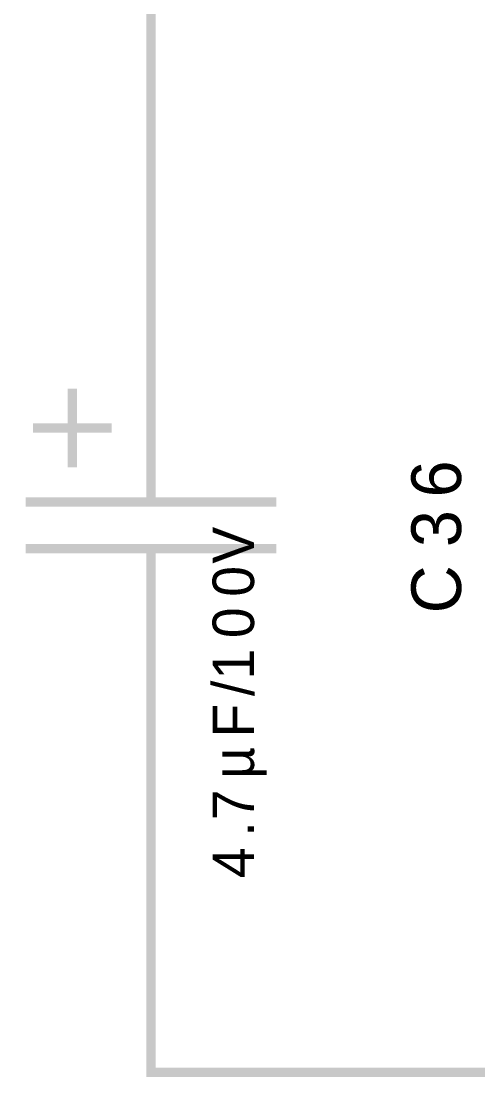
# Model space of a CAD drawing. Header units: millimetres. Extents: x 0 to 420, y 0 to 297.
# Drawn here: x 48.43 to 63.03, y 152.34 to 186.13 of the extents above; entities that cross this region are included whole.
import ezdxf

# ---------------------------------------------------------------- set-up
doc = ezdxf.new("R2010")
doc.units = ezdxf.units.MM
doc.layers.add('Sheet', color=255, linetype='Continuous')

msp = doc.modelspace()

# ---------------------------------------------------------------- linework, layer by layer
at = {"layer": 'Sheet', "const_width": 0.3}
for points in [[(52.583, 189.997), (52.583, 187.496), (52.583, 173.736)], [(50.067, 171.848), (50.067, 174.365)], [(52.583, 170.739), (52.583, 173.736)], [(48.809, 173.106), (51.325, 173.106)], [(48.577, 170.739), (56.588, 170.739)], [(48.577, 169.248), (56.588, 169.248)], [(52.583, 169.248), (52.583, 166.235)], [(52.583, 166.235), (52.583, 152.491), (67.578, 152.491), (82.573, 152.491), (95.069, 152.491), (112.547, 152.491)]]:
    msp.add_lwpolyline(points, dxfattribs=at)

# ---------------------------------------------------------------- texts
at = {"layer": 'Sheet'}
for s, height, p in [('6', 1.59, (62.497, 170.888)), ('3', 1.59, (62.497, 169.298)), ('V', 1.325, (55.876, 168.768)), ('0', 1.325, (55.876, 167.708)), ('C', 1.59, (62.497, 167.178)), ('0', 1.325, (55.876, 166.384)), ('1', 1.325, (55.876, 165.059)), ('/', 1.325, (55.876, 164.529)), ('F', 1.325, (55.876, 163.204)), ('µ', 1.325, (55.876, 161.88)), ('7', 1.325, (55.876, 160.555)), ('.', 1.325, (55.876, 160.025)), ('4', 1.325, (55.876, 158.7))]:
    msp.add_text(s, height=height, rotation=90, dxfattribs=at).set_placement(p)

doc.saveas('drawing.dxf')
